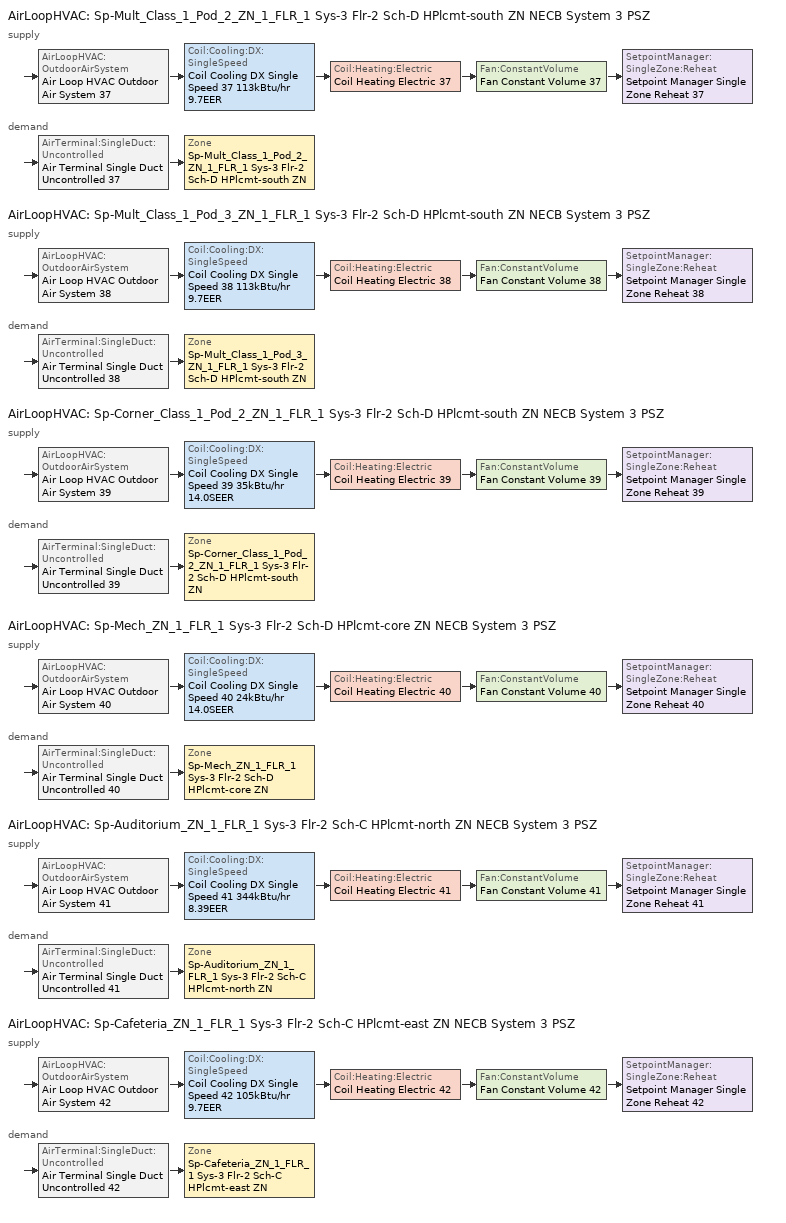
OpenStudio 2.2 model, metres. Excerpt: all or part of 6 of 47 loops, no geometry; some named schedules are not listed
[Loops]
AirLoopHVAC 'Sp-Mult_Class_1_Pod_2_ZN_1_FLR_1 Sys-3 Flr-2 Sch-D HPlcmt-south ZN NECB System 3 PSZ'
 supply: AirLoopHVAC:OutdoorAirSystem 'Air Loop HVAC Outdoor Air System 37' > Coil:Cooling:DX:SingleSpeed 'Coil Cooling DX Single Speed 37 113kBtu/hr 9.7EER' > Coil:Heating:Electric 'Coil Heating Electric 37' > Fan:ConstantVolume 'Fan Constant Volume 37' > SetpointManager:SingleZone:Reheat 'Setpoint Manager Single Zone Reheat 37'
 demand: AirTerminal:SingleDuct:Uncontrolled 'Air Terminal Single Duct Uncontrolled 37' > Zone 'Sp-Mult_Class_1_Pod_2_ZN_1_FLR_1 Sys-3 Flr-2 Sch-D HPlcmt-south ZN'
AirLoopHVAC 'Sp-Mult_Class_1_Pod_3_ZN_1_FLR_1 Sys-3 Flr-2 Sch-D HPlcmt-south ZN NECB System 3 PSZ'
 supply: AirLoopHVAC:OutdoorAirSystem 'Air Loop HVAC Outdoor Air System 38' > Coil:Cooling:DX:SingleSpeed 'Coil Cooling DX Single Speed 38 113kBtu/hr 9.7EER' > Coil:Heating:Electric 'Coil Heating Electric 38' > Fan:ConstantVolume 'Fan Constant Volume 38' > SetpointManager:SingleZone:Reheat 'Setpoint Manager Single Zone Reheat 38'
 demand: AirTerminal:SingleDuct:Uncontrolled 'Air Terminal Single Duct Uncontrolled 38' > Zone 'Sp-Mult_Class_1_Pod_3_ZN_1_FLR_1 Sys-3 Flr-2 Sch-D HPlcmt-south ZN'
AirLoopHVAC 'Sp-Corner_Class_1_Pod_2_ZN_1_FLR_1 Sys-3 Flr-2 Sch-D HPlcmt-south ZN NECB System 3 PSZ'
 supply: AirLoopHVAC:OutdoorAirSystem 'Air Loop HVAC Outdoor Air System 39' > Coil:Cooling:DX:SingleSpeed 'Coil Cooling DX Single Speed 39 35kBtu/hr 14.0SEER' > Coil:Heating:Electric 'Coil Heating Electric 39' > Fan:ConstantVolume 'Fan Constant Volume 39' > SetpointManager:SingleZone:Reheat 'Setpoint Manager Single Zone Reheat 39'
 demand: AirTerminal:SingleDuct:Uncontrolled 'Air Terminal Single Duct Uncontrolled 39' > Zone 'Sp-Corner_Class_1_Pod_2_ZN_1_FLR_1 Sys-3 Flr-2 Sch-D HPlcmt-south ZN'
AirLoopHVAC 'Sp-Mech_ZN_1_FLR_1 Sys-3 Flr-2 Sch-D HPlcmt-core ZN NECB System 3 PSZ'
 supply: AirLoopHVAC:OutdoorAirSystem 'Air Loop HVAC Outdoor Air System 40' > Coil:Cooling:DX:SingleSpeed 'Coil Cooling DX Single Speed 40 24kBtu/hr 14.0SEER' > Coil:Heating:Electric 'Coil Heating Electric 40' > Fan:ConstantVolume 'Fan Constant Volume 40' > SetpointManager:SingleZone:Reheat 'Setpoint Manager Single Zone Reheat 40'
 demand: AirTerminal:SingleDuct:Uncontrolled 'Air Terminal Single Duct Uncontrolled 40' > Zone 'Sp-Mech_ZN_1_FLR_1 Sys-3 Flr-2 Sch-D HPlcmt-core ZN'
AirLoopHVAC 'Sp-Auditorium_ZN_1_FLR_1 Sys-3 Flr-2 Sch-C HPlcmt-north ZN NECB System 3 PSZ'
 supply: AirLoopHVAC:OutdoorAirSystem 'Air Loop HVAC Outdoor Air System 41' > Coil:Cooling:DX:SingleSpeed 'Coil Cooling DX Single Speed 41 344kBtu/hr 8.39EER' > Coil:Heating:Electric 'Coil Heating Electric 41' > Fan:ConstantVolume 'Fan Constant Volume 41' > SetpointManager:SingleZone:Reheat 'Setpoint Manager Single Zone Reheat 41'
 demand: AirTerminal:SingleDuct:Uncontrolled 'Air Terminal Single Duct Uncontrolled 41' > Zone 'Sp-Auditorium_ZN_1_FLR_1 Sys-3 Flr-2 Sch-C HPlcmt-north ZN'
AirLoopHVAC 'Sp-Cafeteria_ZN_1_FLR_1 Sys-3 Flr-2 Sch-C HPlcmt-east ZN NECB System 3 PSZ'
 supply: AirLoopHVAC:OutdoorAirSystem 'Air Loop HVAC Outdoor Air System 42' > Coil:Cooling:DX:SingleSpeed 'Coil Cooling DX Single Speed 42 105kBtu/hr 9.7EER' > Coil:Heating:Electric 'Coil Heating Electric 42' > Fan:ConstantVolume 'Fan Constant Volume 42' > SetpointManager:SingleZone:Reheat 'Setpoint Manager Single Zone Reheat 42'
 demand: AirTerminal:SingleDuct:Uncontrolled 'Air Terminal Single Duct Uncontrolled 42' > Zone 'Sp-Cafeteria_ZN_1_FLR_1 Sys-3 Flr-2 Sch-C HPlcmt-east ZN'
[Sizing:Zone] Zone Cooling Design Supply Air Temperature Input Method=SupplyAirTemperature; Zone Cooling Design Supply Air Temperature {C}=13; Zone Cooling Design Supply Air Temperature Difference {deltaC}=11.11; Zone Heating Design Supply Air Temperature Input Method=SupplyAirTemperature; Zone Heating Design Supply Air Temperature {C}=43; Zone Heating Design Supply Air Temperature Difference {deltaC}=11.11; Zone Cooling Design Supply Air Humidity Ratio {kg-H2O/kg-air}=0.0085; Zone Heating Design Supply Air Humidity Ratio {kg-H2O/kg-air}=0.008; Zone Heating Sizing Factor=1.3; Zone Cooling Sizing Factor=1.1; Cooling Design Air Flow Method=DesignDay; Heating Design Air Flow Method=DesignDay; Account for Dedicated Outdoor Air System=No; Dedicated Outdoor Air System Control Strategy=NeutralSupplyAir; Dedicated Outdoor Air Low Setpoint Temperature for Design {C}=autosize; Dedicated Outdoor Air High Setpoint Temperature for Design {C}=autosize
Sp-Mult_Class_1_Pod_2_ZN_1_FLR_1 Sys-3 Flr-2 Sch-D HPlcmt-south ZN; Sp-Mult_Class_1_Pod_3_ZN_1_FLR_1 Sys-3 Flr-2 Sch-D HPlcmt-south ZN; Sp-Corner_Class_1_Pod_2_ZN_1_FLR_1 Sys-3 Flr-2 Sch-D HPlcmt-south ZN; Sp-Mech_ZN_1_FLR_1 Sys-3 Flr-2 Sch-D HPlcmt-core ZN; Sp-Auditorium_ZN_1_FLR_1 Sys-3 Flr-2 Sch-C HPlcmt-north ZN; Sp-Cafeteria_ZN_1_FLR_1 Sys-3 Flr-2 Sch-C HPlcmt-east ZN
[Zone equipment]
Sp-Mult_Class_1_Pod_2_ZN_1_FLR_1 Sys-3 Flr-2 Sch-D HPlcmt-south ZN: Air Terminal Single Duct Uncontrolled 37, Zone HVAC Baseboard Convective Electric 37
Sp-Mult_Class_1_Pod_3_ZN_1_FLR_1 Sys-3 Flr-2 Sch-D HPlcmt-south ZN: Air Terminal Single Duct Uncontrolled 38, Zone HVAC Baseboard Convective Electric 38
Sp-Corner_Class_1_Pod_2_ZN_1_FLR_1 Sys-3 Flr-2 Sch-D HPlcmt-south ZN: Air Terminal Single Duct Uncontrolled 39, Zone HVAC Baseboard Convective Electric 39
Sp-Mech_ZN_1_FLR_1 Sys-3 Flr-2 Sch-D HPlcmt-core ZN: Air Terminal Single Duct Uncontrolled 40, Zone HVAC Baseboard Convective Electric 40
Sp-Auditorium_ZN_1_FLR_1 Sys-3 Flr-2 Sch-C HPlcmt-north ZN: Air Terminal Single Duct Uncontrolled 41, Zone HVAC Baseboard Convective Electric 41
Sp-Cafeteria_ZN_1_FLR_1 Sys-3 Flr-2 Sch-C HPlcmt-east ZN: Air Terminal Single Duct Uncontrolled 42, Zone HVAC Baseboard Convective Electric 42
[AirLoopHVAC] Design Supply Air Flow Rate {m3/s}=AutoSize
Name | Availability Schedule | Availability Manager
Sp-Mult_Class_1_Pod_2_ZN_1_FLR_1 Sys-3 Flr-2 Sch-D HPlcmt-south ZN NECB System 3 PSZ | Sp-Mult_Class_1_Pod_2_ZN_1_FLR_1 Sys-3 Flr-2 Sch-D HPlcmt-south ZN NECB System 3 PSZ Occ Sch | Availability Manager Night Cycle 34
Sp-Mult_Class_1_Pod_3_ZN_1_FLR_1 Sys-3 Flr-2 Sch-D HPlcmt-south ZN NECB System 3 PSZ | Sp-Mult_Class_1_Pod_3_ZN_1_FLR_1 Sys-3 Flr-2 Sch-D HPlcmt-south ZN NECB System 3 PSZ Occ Sch | Availability Manager Night Cycle 36
Sp-Corner_Class_1_Pod_2_ZN_1_FLR_1 Sys-3 Flr-2 Sch-D HPlcmt-south ZN NECB System 3 PSZ | Sp-Corner_Class_1_Pod_2_ZN_1_FLR_1 Sys-3 Flr-2 Sch-D HPlcmt-south ZN NECB System 3 PSZ Occ Sch | Availability Manager Night Cycle 7
Sp-Mech_ZN_1_FLR_1 Sys-3 Flr-2 Sch-D HPlcmt-core ZN NECB System 3 PSZ | Sp-Mech_ZN_1_FLR_1 Sys-3 Flr-2 Sch-D HPlcmt-core ZN NECB System 3 PSZ Occ Sch | Availability Manager Night Cycle 30
Sp-Auditorium_ZN_1_FLR_1 Sys-3 Flr-2 Sch-C HPlcmt-north ZN NECB System 3 PSZ | Sp-Auditorium_ZN_1_FLR_1 Sys-3 Flr-2 Sch-C HPlcmt-north ZN NECB System 3 PSZ Occ Sch | Availability Manager Night Cycle 1
Sp-Cafeteria_ZN_1_FLR_1 Sys-3 Flr-2 Sch-C HPlcmt-east ZN NECB System 3 PSZ | Sp-Cafeteria_ZN_1_FLR_1 Sys-3 Flr-2 Sch-C HPlcmt-east ZN NECB System 3 PSZ Occ Sch | Availability Manager Night Cycle 4
[Sizing:System] Type of Load to Size On=Sensible; Design Outdoor Air Flow Rate {m3/s}=Autosize; Minimum System Air Flow Ratio=1; Preheat Design Temperature {C}=7; Preheat Design Humidity Ratio {kg-H2O/kg-Air}=0.008; Precool Design Temperature {C}=13; Precool Design Humidity Ratio {kg-H2O/kg-Air}=0.008; Central Cooling Design Supply Air Temperature {C}=13; Central Heating Design Supply Air Temperature {C}=43; Sizing Option=NonCoincident; 100% Outdoor Air in Cooling=No; 100% Outdoor Air in Heating=No; Central Cooling Design Supply Air Humidity Ratio {kg-H2O/kg-Air}=0.0085; Central Heating Design Supply Air Humidity Ratio {kg-H2O/kg-Air}=0.008; Cooling Design Air Flow Method=DesignDay; Cooling Design Air Flow Rate {m3/s}=0; Heating Design Air Flow Method=DesignDay; Heating Design Air Flow Rate {m3/s}=0; System Outdoor Air Method=ZoneSum; Zone Maximum Outdoor Air Fraction=1; Cooling Supply Air Flow Rate Per Floor Area {m3/s-m2}=0.00996765; Cooling Fraction of Autosized Cooling Supply Air Flow Rate=1; Cooling Supply Air Flow Rate Per Unit Cooling Capacity {m3/s-W}=3.94755e-05; Heating Supply Air Flow Rate Per Floor Area {m3/s-m2}=0.00996765; Heating Fraction of Autosized Heating Supply Air Flow Rate=1; Heating Fraction of Autosized Cooling Supply Air Flow Rate=1; Heating Supply Air Flow Rate Per Unit Heating Capacity {m3/s-W}=3.15882e-05; Cooling Design Capacity Method=CoolingDesignCapacity; Cooling Design Capacity {W}=autosize; Cooling Design Capacity Per Floor Area {W/m2}=234.7; Fraction of Autosized Cooling Design Capacity=1; Heating Design Capacity Method=HeatingDesignCapacity; Heating Design Capacity {W}=autosize; Heating Design Capacity Per Floor Area {W/m2}=157; Fraction of Autosized Heating Design Capacity=1; Central Cooling Capacity Control Method=OnOff
Sp-Mult_Class_1_Pod_2_ZN_1_FLR_1 Sys-3 Flr-2 Sch-D HPlcmt-south ZN NECB System 3 PSZ; Sp-Mult_Class_1_Pod_3_ZN_1_FLR_1 Sys-3 Flr-2 Sch-D HPlcmt-south ZN NECB System 3 PSZ; Sp-Corner_Class_1_Pod_2_ZN_1_FLR_1 Sys-3 Flr-2 Sch-D HPlcmt-south ZN NECB System 3 PSZ; Sp-Mech_ZN_1_FLR_1 Sys-3 Flr-2 Sch-D HPlcmt-core ZN NECB System 3 PSZ; Sp-Auditorium_ZN_1_FLR_1 Sys-3 Flr-2 Sch-C HPlcmt-north ZN NECB System 3 PSZ; Sp-Cafeteria_ZN_1_FLR_1 Sys-3 Flr-2 Sch-C HPlcmt-east ZN NECB System 3 PSZ
[Fan:ConstantVolume] Availability Schedule=Always On Discrete; Fan Efficiency=0.39975; Pressure Rise {Pa}=640; Maximum Flow Rate {m3/s}=AutoSize; Motor Efficiency=0.615
Fan Constant Volume 37; Fan Constant Volume 38; Fan Constant Volume 39; Fan Constant Volume 40; Fan Constant Volume 41; Fan Constant Volume 42
[Coil:Heating:Electric] Availability Schedule=Always On Discrete
Coil Heating Electric 37; Coil Heating Electric 38; Coil Heating Electric 39; Coil Heating Electric 40; Coil Heating Electric 41; Coil Heating Electric 42
[Coil:Cooling:DX:SingleSpeed] Availability Schedule=Always On Discrete; Rated Total Cooling Capacity {W}=autosize; Rated Sensible Heat Ratio=autosize; Rated Air Flow Rate {m3/s}=autosize; Rated Evaporator Fan Power Per Volume Flow Rate {W/(m3/s)}=773.3; Condenser Type=AirCooled; Evaporative Condenser Effectiveness=0; Evaporative Condenser Air Flow Rate {m3/s}=Autosize; Evaporative Condenser Pump Rated Power Consumption {W}=Autosize; Crankcase Heater Capacity {W}=0; Maximum Outdoor Dry-Bulb Temperature for Crankcase Heater Operation {C}=0; Basin Heater Capacity {W/K}=0; Basin Heater Setpoint Temperature {C}=10
Name | Rated COP {W/W} | Total Cooling Capacity Function of Temperature Curve | Total Cooling Capacity Function of Flow Fraction Curve | Energy Input Ratio Function of Temperature Curve | Energy Input Ratio Function of Flow Fraction Curve | Part Load Fraction Correlation Curve
Coil Cooling DX Single Speed 37 113kBtu/hr 9.7EER | 3.36416 | DXCOOL-NECB2011-REF-CAPFT 30 | DXCOOL-NECB2011-REF-CAPFFLOW 30 | DXCOOL-NECB2011-REF-COOLEIRFT 30 | DXCOOL-NECB2011-REF-COOLEIRFFLOW 30 | DXCOOL-NECB2011-REF-COOLPLFFPLR 30
Coil Cooling DX Single Speed 38 113kBtu/hr 9.7EER | 3.36416 | DXCOOL-NECB2011-REF-CAPFT 31 | DXCOOL-NECB2011-REF-CAPFFLOW 31 | DXCOOL-NECB2011-REF-COOLEIRFT 31 | DXCOOL-NECB2011-REF-COOLEIRFFLOW 31 | DXCOOL-NECB2011-REF-COOLPLFFPLR 31
Coil Cooling DX Single Speed 39 35kBtu/hr 14.0SEER | 3.8248 | DXCOOL-NECB2011-REF-CAPFT 32 | DXCOOL-NECB2011-REF-CAPFFLOW 32 | DXCOOL-NECB2011-REF-COOLEIRFT 32 | DXCOOL-NECB2011-REF-COOLEIRFFLOW 32 | DXCOOL-NECB2011-REF-COOLPLFFPLR 32
Coil Cooling DX Single Speed 40 24kBtu/hr 14.0SEER | 3.8248 | DXCOOL-NECB2011-REF-CAPFT 34 | DXCOOL-NECB2011-REF-CAPFFLOW 34 | DXCOOL-NECB2011-REF-COOLEIRFT 34 | DXCOOL-NECB2011-REF-COOLEIRFFLOW 34 | DXCOOL-NECB2011-REF-COOLPLFFPLR 34
Coil Cooling DX Single Speed 41 344kBtu/hr 8.39EER | 3.0624 | DXCOOL-NECB2011-REF-CAPFT 35 | DXCOOL-NECB2011-REF-CAPFFLOW 35 | DXCOOL-NECB2011-REF-COOLEIRFT 35 | DXCOOL-NECB2011-REF-COOLEIRFFLOW 35 | DXCOOL-NECB2011-REF-COOLPLFFPLR 35
Coil Cooling DX Single Speed 42 105kBtu/hr 9.7EER | 3.35866 | DXCOOL-NECB2011-REF-CAPFT 36 | DXCOOL-NECB2011-REF-CAPFFLOW 36 | DXCOOL-NECB2011-REF-COOLEIRFT 36 | DXCOOL-NECB2011-REF-COOLEIRFFLOW 36 | DXCOOL-NECB2011-REF-COOLPLFFPLR 36
[Controller:OutdoorAir] Minimum Outdoor Air Flow Rate {m3/s}=0; Maximum Outdoor Air Flow Rate {m3/s}=Autosize; Economizer Control Action Type=ModulateFlow; Lockout Type=NoLockout; Minimum Limit Type=FixedMinimum; High Humidity Control=No; Heat Recovery Bypass Control Type=BypassWhenWithinEconomizerLimits
Name | Economizer Control Type | Minimum Outdoor Air Schedule | Controller Mechanical Ventilation | Economizer Maximum Limit Dry-Bulb Temperature {C} | Economizer Maximum Limit Enthalpy {J/kg} | Economizer Minimum Limit Dry-Bulb Temperature {C}
Controller Outdoor Air 37 | DifferentialEnthalpy | Sp-Mult_Class_1_Pod_2_ZN_1_FLR_1 Sys-3 Flr-2 Sch-D HPlcmt-south ZN NECB System 3 PSZ Occ Sch | Controller Mechanical Ventilation 37
Controller Outdoor Air 38 | DifferentialEnthalpy | Sp-Mult_Class_1_Pod_3_ZN_1_FLR_1 Sys-3 Flr-2 Sch-D HPlcmt-south ZN NECB System 3 PSZ Occ Sch | Controller Mechanical Ventilation 38
Controller Outdoor Air 39 | NoEconomizer | Sp-Corner_Class_1_Pod_2_ZN_1_FLR_1 Sys-3 Flr-2 Sch-D HPlcmt-south ZN NECB System 3 PSZ Occ Sch | Controller Mechanical Ventilation 39 | 28 | 64000 | -100
Controller Outdoor Air 40 | NoEconomizer | Sp-Mech_ZN_1_FLR_1 Sys-3 Flr-2 Sch-D HPlcmt-core ZN NECB System 3 PSZ Occ Sch | Controller Mechanical Ventilation 40 | 28 | 64000 | -100
Controller Outdoor Air 41 | DifferentialEnthalpy | Sp-Auditorium_ZN_1_FLR_1 Sys-3 Flr-2 Sch-C HPlcmt-north ZN NECB System 3 PSZ Occ Sch | Controller Mechanical Ventilation 41
Controller Outdoor Air 42 | DifferentialEnthalpy | Sp-Cafeteria_ZN_1_FLR_1 Sys-3 Flr-2 Sch-C HPlcmt-east ZN NECB System 3 PSZ Occ Sch | Controller Mechanical Ventilation 42
[Controller:MechanicalVentilation] Availability Schedule=Always On Discrete; System Outdoor Air Method=ZoneSum
Controller Mechanical Ventilation 37; Controller Mechanical Ventilation 38; Controller Mechanical Ventilation 39; Controller Mechanical Ventilation 40; Controller Mechanical Ventilation 41; Controller Mechanical Ventilation 42
[AirLoopHVAC:OutdoorAirSystem]
Name | Controller
Air Loop HVAC Outdoor Air System 37 | Controller Outdoor Air 37
Air Loop HVAC Outdoor Air System 38 | Controller Outdoor Air 38
Air Loop HVAC Outdoor Air System 39 | Controller Outdoor Air 39
Air Loop HVAC Outdoor Air System 40 | Controller Outdoor Air 40
Air Loop HVAC Outdoor Air System 41 | Controller Outdoor Air 41
Air Loop HVAC Outdoor Air System 42 | Controller Outdoor Air 42
[SetpointManager:SingleZone:Reheat] Minimum Supply Air Temperature {C}=13; Maximum Supply Air Temperature {C}=43
Name | Control Zone
Setpoint Manager Single Zone Reheat 37 | Sp-Mult_Class_1_Pod_2_ZN_1_FLR_1 Sys-3 Flr-2 Sch-D HPlcmt-south ZN
Setpoint Manager Single Zone Reheat 38 | Sp-Mult_Class_1_Pod_3_ZN_1_FLR_1 Sys-3 Flr-2 Sch-D HPlcmt-south ZN
Setpoint Manager Single Zone Reheat 39 | Sp-Corner_Class_1_Pod_2_ZN_1_FLR_1 Sys-3 Flr-2 Sch-D HPlcmt-south ZN
Setpoint Manager Single Zone Reheat 40 | Sp-Mech_ZN_1_FLR_1 Sys-3 Flr-2 Sch-D HPlcmt-core ZN
Setpoint Manager Single Zone Reheat 41 | Sp-Auditorium_ZN_1_FLR_1 Sys-3 Flr-2 Sch-C HPlcmt-north ZN
Setpoint Manager Single Zone Reheat 42 | Sp-Cafeteria_ZN_1_FLR_1 Sys-3 Flr-2 Sch-C HPlcmt-east ZN
[AirTerminal:SingleDuct:Uncontrolled] Availability Schedule=Always On Discrete; Maximum Air Flow Rate {m3/s}=AutoSize
Air Terminal Single Duct Uncontrolled 37; Air Terminal Single Duct Uncontrolled 38; Air Terminal Single Duct Uncontrolled 39; Air Terminal Single Duct Uncontrolled 40; Air Terminal Single Duct Uncontrolled 41; Air Terminal Single Duct Uncontrolled 42
[ZoneHVAC:Baseboard:Convective:Electric] Availability Schedule=Always On Discrete; Nominal Capacity {W}=autosize; Efficiency=1
Zone HVAC Baseboard Convective Electric 37; Zone HVAC Baseboard Convective Electric 38; Zone HVAC Baseboard Convective Electric 39; Zone HVAC Baseboard Convective Electric 40; Zone HVAC Baseboard Convective Electric 41; Zone HVAC Baseboard Convective Electric 42
[AvailabilityManager:NightCycle] Control Type=CycleOnAny; Thermostat Tolerance {deltaC}=1; Cycling Run Time {s}=3600
Availability Manager Night Cycle 1; Availability Manager Night Cycle 4; Availability Manager Night Cycle 7; Availability Manager Night Cycle 30; Availability Manager Night Cycle 34; Availability Manager Night Cycle 36
[Schedule:Ruleset]
Name | Default Day Schedule | Summer Design Day Schedule | Winter Design Day Schedule
Sp-Auditorium_ZN_1_FLR_1 Sys-3 Flr-2 Sch-C HPlcmt-north ZN NECB System 3 PSZ Occ Sch | Sp-Auditorium_ZN_1_FLR_1 Sys-3 Flr-2 Sch-C HPlcmt-north ZN NECB System 3 PSZ Occ Sch Default | Sp-Auditorium_ZN_1_FLR_1 Sys-3 Flr-2 Sch-C HPlcmt-north ZN NECB System 3 PSZ Occ Sch Summer Design Day | Sp-Auditorium_ZN_1_FLR_1 Sys-3 Flr-2 Sch-C HPlcmt-north ZN NECB System 3 PSZ Occ Sch Winter Design Day
Sp-Cafeteria_ZN_1_FLR_1 Sys-3 Flr-2 Sch-C HPlcmt-east ZN NECB System 3 PSZ Occ Sch | Sp-Cafeteria_ZN_1_FLR_1 Sys-3 Flr-2 Sch-C HPlcmt-east ZN NECB System 3 PSZ Occ Sch Default | Sp-Cafeteria_ZN_1_FLR_1 Sys-3 Flr-2 Sch-C HPlcmt-east ZN NECB System 3 PSZ Occ Sch Summer Design Day | Sp-Cafeteria_ZN_1_FLR_1 Sys-3 Flr-2 Sch-C HPlcmt-east ZN NECB System 3 PSZ Occ Sch Winter Design Day
Sp-Corner_Class_1_Pod_2_ZN_1_FLR_1 Sys-3 Flr-2 Sch-D HPlcmt-south ZN NECB System 3 PSZ Occ Sch | Sp-Corner_Class_1_Pod_2_ZN_1_FLR_1 Sys-3 Flr-2 Sch-D HPlcmt-south ZN NECB System 3 PSZ Occ Sch Default | Sp-Corner_Class_1_Pod_2_ZN_1_FLR_1 Sys-3 Flr-2 Sch-D HPlcmt-south ZN NECB System 3 PSZ Occ Sch Summer Design Day | Sp-Corner_Class_1_Pod_2_ZN_1_FLR_1 Sys-3 Flr-2 Sch-D HPlcmt-south ZN NECB System 3 PSZ Occ Sch Winter Design Day
Sp-Mech_ZN_1_FLR_1 Sys-3 Flr-2 Sch-D HPlcmt-core ZN NECB System 3 PSZ Occ Sch | Sp-Mech_ZN_1_FLR_1 Sys-3 Flr-2 Sch-D HPlcmt-core ZN NECB System 3 PSZ Occ Sch Default | Sp-Mech_ZN_1_FLR_1 Sys-3 Flr-2 Sch-D HPlcmt-core ZN NECB System 3 PSZ Occ Sch Summer Design Day | Sp-Mech_ZN_1_FLR_1 Sys-3 Flr-2 Sch-D HPlcmt-core ZN NECB System 3 PSZ Occ Sch Winter Design Day
Sp-Mult_Class_1_Pod_2_ZN_1_FLR_1 Sys-3 Flr-2 Sch-D HPlcmt-south ZN NECB System 3 PSZ Occ Sch | Sp-Mult_Class_1_Pod_2_ZN_1_FLR_1 Sys-3 Flr-2 Sch-D HPlcmt-south ZN NECB System 3 PSZ Occ Sch Default | Sp-Mult_Class_1_Pod_2_ZN_1_FLR_1 Sys-3 Flr-2 Sch-D HPlcmt-south ZN NECB System 3 PSZ Occ Sch Summer Design Day | Sp-Mult_Class_1_Pod_2_ZN_1_FLR_1 Sys-3 Flr-2 Sch-D HPlcmt-south ZN NECB System 3 PSZ Occ Sch Winter Design Day
Sp-Mult_Class_1_Pod_3_ZN_1_FLR_1 Sys-3 Flr-2 Sch-D HPlcmt-south ZN NECB System 3 PSZ Occ Sch | Sp-Mult_Class_1_Pod_3_ZN_1_FLR_1 Sys-3 Flr-2 Sch-D HPlcmt-south ZN NECB System 3 PSZ Occ Sch Default | Sp-Mult_Class_1_Pod_3_ZN_1_FLR_1 Sys-3 Flr-2 Sch-D HPlcmt-south ZN NECB System 3 PSZ Occ Sch Summer Design Day | Sp-Mult_Class_1_Pod_3_ZN_1_FLR_1 Sys-3 Flr-2 Sch-D HPlcmt-south ZN NECB System 3 PSZ Occ Sch Winter Design Day
[Schedule:Constant]
Always On Discrete: Value=1
[Curve:Biquadratic] Minimum Value of x=13; Maximum Value of x=24; Minimum Value of y=24; Maximum Value of y=46
Name | Coefficient1 Constant | Coefficient2 x | Coefficient3 x**2 | Coefficient4 y | Coefficient5 y**2 | Coefficient6 x*y
DXCOOL-NECB2011-REF-CAPFT 30; DXCOOL-NECB2011-REF-CAPFT 31; DXCOOL-NECB2011-REF-CAPFT 32; DXCOOL-NECB2011-REF-CAPFT 34; DXCOOL-NECB2011-REF-CAPFT 35; DXCOOL-NECB2011-REF-CAPFT 36 | 0.867905 | 0.0142459 | 0.00055436 | -0.0075575 | 3.3e-05 | -0.0001918
DXCOOL-NECB2011-REF-COOLEIRFT 30; DXCOOL-NECB2011-REF-COOLEIRFT 31; DXCOOL-NECB2011-REF-COOLEIRFT 32; DXCOOL-NECB2011-REF-COOLEIRFT 34; DXCOOL-NECB2011-REF-COOLEIRFT 35; DXCOOL-NECB2011-REF-COOLEIRFT 36 | 0.116936 | 0.0284933 | -0.0004112 | 0.0214108 | 0.00016103 | -0.0006791
[Curve:Quadratic] Coefficient1 Constant=1; Coefficient2 x=0; Coefficient3 x**2=0; Minimum Value of x=0; Maximum Value of x=1
DXCOOL-NECB2011-REF-CAPFFLOW 30; DXCOOL-NECB2011-REF-COOLEIRFFLOW 30; DXCOOL-NECB2011-REF-CAPFFLOW 31; DXCOOL-NECB2011-REF-COOLEIRFFLOW 31; DXCOOL-NECB2011-REF-CAPFFLOW 32; DXCOOL-NECB2011-REF-COOLEIRFFLOW 32; DXCOOL-NECB2011-REF-CAPFFLOW 34; DXCOOL-NECB2011-REF-COOLEIRFFLOW 34; DXCOOL-NECB2011-REF-CAPFFLOW 35; DXCOOL-NECB2011-REF-COOLEIRFFLOW 35; DXCOOL-NECB2011-REF-CAPFFLOW 36; DXCOOL-NECB2011-REF-COOLEIRFFLOW 36
[Curve:Cubic] Coefficient1 Constant=0.0277; Coefficient2 x=4.9151; Coefficient3 x**2=-8.184; Coefficient4 x**3=4.2702; Minimum Value of x=0.7; Maximum Value of x=1
DXCOOL-NECB2011-REF-COOLPLFFPLR 30; DXCOOL-NECB2011-REF-COOLPLFFPLR 31; DXCOOL-NECB2011-REF-COOLPLFFPLR 32; DXCOOL-NECB2011-REF-COOLPLFFPLR 34; DXCOOL-NECB2011-REF-COOLPLFFPLR 35; DXCOOL-NECB2011-REF-COOLPLFFPLR 36
